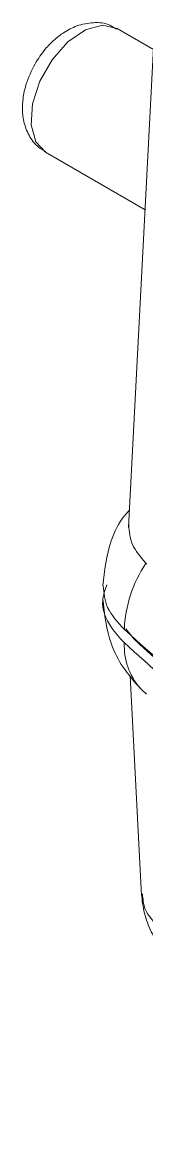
# Model space of a CAD drawing. Header units: inches. Extents: x 0.2 to 38.3, y 0.1 to 29.6.
# Drawn here: x 27.484 to 27.702, y 15.515 to 17.474 of the extents above; entities that cross this region are included whole.
import ezdxf

# ---------------------------------------------------------------- set-up
doc = ezdxf.new("R2010")
doc.units = ezdxf.units.IN
doc.header["$LTSCALE"] = 3.5
doc.header["$MEASUREMENT"] = 0

msp = doc.modelspace()

# ---------------------------------------------------------------- linework, layer by layer
at = {"color": 7, "linetype": 'Continuous', "lineweight": 15}
for p, q in [((27.7137, 17.4268), (27.65, 17.4636)), ((27.715, 17.453), (27.6701, 16.5906)), ((27.525, 17.2471), (27.6991, 17.1466)), ((27.7005, 16.5282), (27.7021, 16.5267)), ((27.6652, 16.4136), (27.6799, 16.3954)), ((27.6731, 16.3316), (27.6929, 15.9473))]:
    msp.add_line(p, q, dxfattribs=at)
at = {"color": 7, "linetype": 'Continuous', "lineweight": 15, "flags": 128}
for points in [[(27.6244, 17.4694), (27.5947, 17.4612), (27.5641, 17.4402), (27.5364, 17.409), (27.5148, 17.3713), (27.502, 17.3317), (27.4995, 17.2949), (27.5077, 17.2655), (27.525, 17.2471)], [(27.65, 17.4636), (27.6496, 17.4638), (27.6244, 17.4694)], [(27.6905, 16.31), (27.6927, 16.3076), (27.7015, 16.2995)]]:
    msp.add_lwpolyline(points, dxfattribs=at)
at = {"color": 7, "linetype": 'Continuous', "lineweight": 15}
for centre, radius, start, end in [((27.8816, 16.4053), 0.2188, 145.8157, 178.1944), ((32.1249, 21.2545), 6.6015, 227.47491, 240.39012), ((32.1313, 21.249), 6.5858, 227.47491, 240.39013)]:
    msp.add_arc(centre, radius, start, end, dxfattribs=at)
at = {"color": 155, "linetype": 'Continuous', "lineweight": 15}
msp.add_arc((27.778, 16.3849), 0.1153, 177.8186, 220.5769, dxfattribs=at)
at = {"color": 7, "linetype": 'Continuous', "lineweight": 15}
for points, knots in [([(27.6493, 17.4624), (27.6455, 17.4649), (27.6335, 17.4729), (27.6084, 17.4751), (27.5808, 17.4697), (27.5581, 17.458), (27.5397, 17.4438), (27.5223, 17.4261), (27.5123, 17.4107), (27.5067, 17.402)], [0, 0, 0, 0, 0.0811076, 0.256192, 0.4342894, 0.587421, 0.7032481, 0.8325308, 1, 1, 1, 1]), ([(27.5067, 17.402), (27.5007, 17.3897), (27.4922, 17.3728), (27.486, 17.3467), (27.4837, 17.3252), (27.4861, 17.3002), (27.4951, 17.2763), (27.5085, 17.2572), (27.5209, 17.2508), (27.5253, 17.2485)], [0, 0, 0, 0, 0.220512, 0.306755, 0.449181, 0.595137, 0.750278, 0.911517, 1, 1, 1, 1]), ([(27.6717, 16.6211), (27.669, 16.6181), (27.6547, 16.6025), (27.6334, 16.559), (27.6282, 16.5155), (27.6251, 16.4887)], [0, 0, 0, 0, 0.0837109, 0.4377197, 1, 1, 1, 1]), ([(27.6705, 16.5958), (27.6713, 16.5841), (27.673, 16.5606), (27.6913, 16.5391), (27.7005, 16.5282)], [0, 0, 0, 0, 0.496614, 1, 1, 1, 1]), ([(27.6323, 16.4906), (27.6291, 16.4818), (27.6201, 16.4569), (27.6336, 16.4211), (27.6548, 16.398), (27.6629, 16.3893)], [0, 0, 0, 0, 0.25501, 0.71856, 1, 1, 1, 1]), ([(27.626, 16.489), (27.6271, 16.4762), (27.6293, 16.449), (27.6513, 16.4249), (27.6629, 16.4122)], [0, 0, 0, 0, 0.472461, 1, 1, 1, 1]), ([(27.6251, 16.4661), (27.6281, 16.4393), (27.6327, 16.3977), (27.6597, 16.3443), (27.681, 16.3207), (27.6921, 16.3083)], [0, 0, 0, 0, 0.465167, 0.720277, 1, 1, 1, 1]), ([(27.6629, 16.4122), (27.7804, 16.3081), (28.0156, 16.1001), (28.4173, 15.8075), (28.7145, 15.6278), (28.8631, 15.538)], [0, 0, 0, 0, 0.333333, 0.666667, 1, 1, 1, 1]), ([(27.6928, 15.9502), (27.694, 15.9388), (27.6966, 15.916), (27.7089, 15.8839), (27.7263, 15.8544), (27.7421, 15.8382), (27.7499, 15.8302)], [0, 0, 0, 0, 0.256966, 0.511404, 0.759109, 1, 1, 1, 1])]:
    msp.add_open_spline(points, degree=3, knots=knots, dxfattribs=at)
at = {"color": 155, "linetype": 'Continuous', "lineweight": 15}
msp.add_open_spline([(27.6946, 15.9503), (27.6953, 15.9411), (27.6968, 15.9196), (27.7145, 15.9009), (27.7246, 15.8901)], degree=3, knots=[0, 0, 0, 0, 0.426123, 1, 1, 1, 1], dxfattribs=at)

doc.saveas('drawing.dxf')
